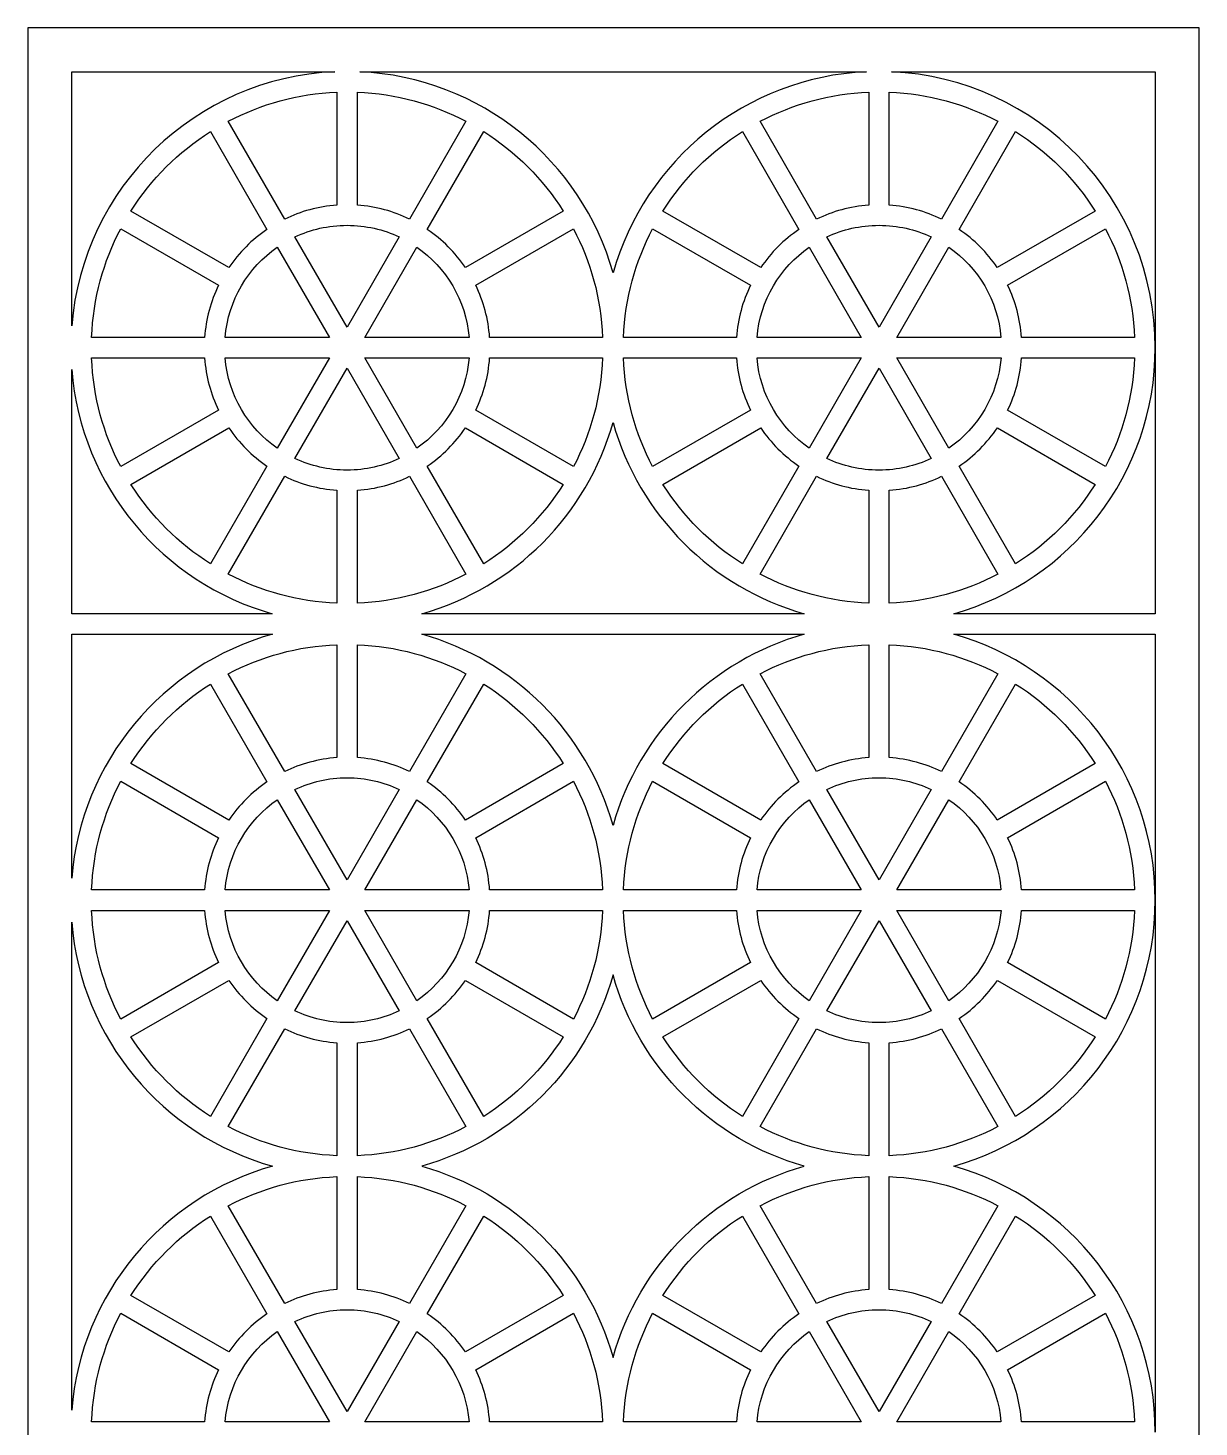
# Model space of a CAD drawing. Header units: centimetres. Extents: x -14.2 to -8.1, y -2.9 to 9.
# Drawn here: x -14.21 to -8.1, y 1.69 to 9 of the extents above; entities that cross this region are included whole.
import ezdxf

# ---------------------------------------------------------------- set-up
doc = ezdxf.new("R2010")
doc.units = ezdxf.units.CM
doc.header["$MEASUREMENT"] = 0
doc.layers.add('layer 1', color=7, linetype='Continuous')

msp = doc.modelspace()

# ---------------------------------------------------------------- linework, layer by layer
at = {"layer": 'layer 1', "color": 250, "lineweight": 30}
for points, knots in [([(-14.21431, 9.00077), (-14.21431, 9.00077), (-8.09553, 9.00077), (-8.09553, 9.00077), (-8.09553, 9.00077), (-8.09553, 9.00077), (-8.09553, -2.89395), (-8.09553, -2.89395), (-8.09553, -2.89395), (-8.09553, -2.89395), (-14.21431, -2.89395), (-14.21431, -2.89395), (-14.21431, -2.89395), (-14.21431, 1.16498), (-14.21431, 5.05357), (-14.21431, 9.00077)], [0, 0, 0, 0, 0.2, 0.2, 0.2, 0.2, 0.4, 0.4, 0.4, 0.4, 0.6, 0.6, 0.6, 0.6, 1, 1, 1, 1]), ([(-12.61181, 8.77199), (-12.61181, 8.77199), (-13.98553, 8.77199), (-13.98553, 8.77199), (-13.98553, 8.77199), (-13.98553, 8.77199), (-13.98553, 7.44483), (-13.98553, 7.44483), (-13.98553, 7.44483), (-13.9288, 8.16689), (-13.34045, 8.73969), (-12.61181, 8.77199)], [0, 0, 0, 0, 0.25, 0.25, 0.25, 0.25, 0.5, 0.5, 0.5, 0.5, 1, 1, 1, 1]), ([(-9.83359, 8.77199), (-9.83359, 8.77199), (-12.48079, 8.77199), (-12.48079, 8.77199), (-12.48079, 8.77199), (-11.84839, 8.74348), (-11.32189, 8.30776), (-11.1572, 7.72086), (-11.1572, 7.72086), (-10.99252, 8.30776), (-10.46598, 8.74348), (-9.83359, 8.77199)], [0, 0, 0, 0, 0.25, 0.25, 0.25, 0.25, 0.5, 0.5, 0.5, 0.5, 1, 1, 1, 1]), ([(-8.32431, 7.33029), (-8.32431, 7.33029), (-8.32431, 8.77199), (-8.32431, 8.77199), (-8.32431, 8.77199), (-8.32431, 8.77199), (-9.70258, 8.77199), (-9.70258, 8.77199), (-9.70258, 8.77199), (-8.93577, 8.738), (-8.32431, 8.10546), (-8.32431, 7.33029)], [0, 0, 0, 0, 0.25, 0.25, 0.25, 0.25, 0.5, 0.5, 0.5, 0.5, 1, 1, 1, 1]), ([(-13.16794, 8.51322), (-13.16794, 8.51322), (-12.87287, 8.00216), (-12.87287, 8.00216), (-12.87287, 8.00216), (-12.78953, 8.04267), (-12.69755, 8.06819), (-12.60042, 8.07507), (-12.60042, 8.07507), (-12.60042, 8.07507), (-12.60042, 8.6652), (-12.60042, 8.6652), (-12.60042, 8.6652), (-12.80474, 8.65713), (-12.9972, 8.60306), (-13.16794, 8.51322)], [0, 0, 0, 0, 0.2, 0.2, 0.2, 0.2, 0.4, 0.4, 0.4, 0.4, 0.6, 0.6, 0.6, 0.6, 1, 1, 1, 1]), ([(-12.22083, 8.00212), (-12.22083, 8.00212), (-11.92574, 8.51322), (-11.92574, 8.51322), (-11.92574, 8.51322), (-12.09645, 8.60309), (-12.28894, 8.65713), (-12.49327, 8.6652), (-12.49327, 8.6652), (-12.49327, 8.6652), (-12.49327, 8.07507), (-12.49327, 8.07507), (-12.49327, 8.07507), (-12.39613, 8.06819), (-12.30416, 8.04266), (-12.22083, 8.00212)], [0, 0, 0, 0, 0.2, 0.2, 0.2, 0.2, 0.4, 0.4, 0.4, 0.4, 0.6, 0.6, 0.6, 0.6, 1, 1, 1, 1]), ([(-10.38862, 8.51322), (-10.38862, 8.51322), (-10.09356, 8.00216), (-10.09356, 8.00216), (-10.09356, 8.00216), (-10.01021, 8.04267), (-9.91823, 8.06819), (-9.8211, 8.07507), (-9.8211, 8.07507), (-9.8211, 8.07507), (-9.8211, 8.6652), (-9.8211, 8.6652), (-9.8211, 8.6652), (-10.02541, 8.65713), (-10.21788, 8.60306), (-10.38862, 8.51322)], [0, 0, 0, 0, 0.2, 0.2, 0.2, 0.2, 0.4, 0.4, 0.4, 0.4, 0.6, 0.6, 0.6, 0.6, 1, 1, 1, 1]), ([(-9.44151, 8.00212), (-9.44151, 8.00212), (-9.14642, 8.51322), (-9.14642, 8.51322), (-9.14642, 8.51322), (-9.31713, 8.60309), (-9.50962, 8.65713), (-9.71394, 8.6652), (-9.71394, 8.6652), (-9.71394, 8.6652), (-9.71394, 8.07507), (-9.71394, 8.07507), (-9.71394, 8.07507), (-9.61681, 8.06819), (-9.52484, 8.04266), (-9.44151, 8.00212)], [0, 0, 0, 0, 0.2, 0.2, 0.2, 0.2, 0.4, 0.4, 0.4, 0.4, 0.6, 0.6, 0.6, 0.6, 1, 1, 1, 1]), ([(-13.67615, 8.04418), (-13.67615, 8.04418), (-13.16499, 7.74907), (-13.16499, 7.74907), (-13.16499, 7.74907), (-13.11175, 7.82746), (-13.04402, 7.89523), (-12.96561, 7.94845), (-12.96561, 7.94845), (-12.96561, 7.94845), (-13.26069, 8.45957), (-13.26069, 8.45957), (-13.26069, 8.45957), (-13.42801, 8.3536), (-13.57011, 8.21145), (-13.67615, 8.04418)], [0, 0, 0, 0, 0.2, 0.2, 0.2, 0.2, 0.4, 0.4, 0.4, 0.4, 0.6, 0.6, 0.6, 0.6, 1, 1, 1, 1]), ([(-11.83299, 8.45954), (-11.83299, 8.45954), (-12.1281, 7.94841), (-12.1281, 7.94841), (-12.1281, 7.94841), (-12.0497, 7.89518), (-11.98191, 7.82746), (-11.92869, 7.74905), (-11.92869, 7.74905), (-11.92869, 7.74905), (-11.41758, 8.04414), (-11.41758, 8.04414), (-11.41758, 8.04414), (-11.52358, 8.21143), (-11.66572, 8.35354), (-11.83299, 8.45954)], [0, 0, 0, 0, 0.2, 0.2, 0.2, 0.2, 0.4, 0.4, 0.4, 0.4, 0.6, 0.6, 0.6, 0.6, 1, 1, 1, 1]), ([(-10.89682, 8.04418), (-10.89682, 8.04418), (-10.38568, 7.74907), (-10.38568, 7.74907), (-10.38568, 7.74907), (-10.33243, 7.82746), (-10.2647, 7.89523), (-10.18629, 7.94845), (-10.18629, 7.94845), (-10.18629, 7.94845), (-10.48137, 8.45957), (-10.48137, 8.45957), (-10.48137, 8.45957), (-10.64869, 8.3536), (-10.7908, 8.21145), (-10.89682, 8.04418)], [0, 0, 0, 0, 0.2, 0.2, 0.2, 0.2, 0.4, 0.4, 0.4, 0.4, 0.6, 0.6, 0.6, 0.6, 1, 1, 1, 1]), ([(-9.05367, 8.45954), (-9.05367, 8.45954), (-9.34878, 7.94841), (-9.34878, 7.94841), (-9.34878, 7.94841), (-9.27038, 7.89518), (-9.20259, 7.82746), (-9.14937, 7.74905), (-9.14937, 7.74905), (-9.14937, 7.74905), (-8.63826, 8.04414), (-8.63826, 8.04414), (-8.63826, 8.04414), (-8.74426, 8.21143), (-8.8864, 8.35354), (-9.05367, 8.45954)], [0, 0, 0, 0, 0.2, 0.2, 0.2, 0.2, 0.4, 0.4, 0.4, 0.4, 0.6, 0.6, 0.6, 0.6, 1, 1, 1, 1]), ([(-12.54684, 7.43745), (-12.54684, 7.43745), (-12.27455, 7.90907), (-12.27455, 7.90907), (-12.27455, 7.90907), (-12.35718, 7.94803), (-12.44944, 7.96987), (-12.54684, 7.96987), (-12.54684, 7.96987), (-12.64423, 7.96987), (-12.7365, 7.94803), (-12.81914, 7.90907), (-12.81914, 7.90907), (-12.81914, 7.90907), (-12.54684, 7.43745), (-12.54684, 7.43745)], [0, 0, 0, 0, 0.2, 0.2, 0.2, 0.2, 0.4, 0.4, 0.4, 0.4, 0.6, 0.6, 0.6, 0.6, 1, 1, 1, 1]), ([(-9.76752, 7.43745), (-9.76752, 7.43745), (-9.49524, 7.90907), (-9.49524, 7.90907), (-9.49524, 7.90907), (-9.57786, 7.94803), (-9.67012, 7.96987), (-9.76752, 7.96987), (-9.76752, 7.96987), (-9.86492, 7.96987), (-9.95718, 7.94803), (-10.03982, 7.90907), (-10.03982, 7.90907), (-10.03982, 7.90907), (-9.76752, 7.43745), (-9.76752, 7.43745)], [0, 0, 0, 0, 0.2, 0.2, 0.2, 0.2, 0.4, 0.4, 0.4, 0.4, 0.6, 0.6, 0.6, 0.6, 1, 1, 1, 1]), ([(-13.88182, 7.38389), (-13.88182, 7.38389), (-13.29164, 7.38389), (-13.29164, 7.38389), (-13.29164, 7.38389), (-13.28474, 7.48102), (-13.25926, 7.57302), (-13.2187, 7.65633), (-13.2187, 7.65633), (-13.2187, 7.65633), (-13.72985, 7.95144), (-13.72985, 7.95144), (-13.72985, 7.95144), (-13.81975, 7.78074), (-13.87375, 7.58821), (-13.88182, 7.38389)], [0, 0, 0, 0, 0.2, 0.2, 0.2, 0.2, 0.4, 0.4, 0.4, 0.4, 0.6, 0.6, 0.6, 0.6, 1, 1, 1, 1]), ([(-11.3639, 7.9514), (-11.3639, 7.9514), (-11.87498, 7.65632), (-11.87498, 7.65632), (-11.87498, 7.65632), (-11.83444, 7.573), (-11.80894, 7.48101), (-11.80204, 7.38388), (-11.80204, 7.38388), (-11.80204, 7.38388), (-11.21194, 7.38388), (-11.21194, 7.38388), (-11.21194, 7.38388), (-11.22, 7.58821), (-11.27404, 7.78069), (-11.3639, 7.9514)], [0, 0, 0, 0, 0.2, 0.2, 0.2, 0.2, 0.4, 0.4, 0.4, 0.4, 0.6, 0.6, 0.6, 0.6, 1, 1, 1, 1]), ([(-11.1025, 7.38389), (-11.1025, 7.38389), (-10.51232, 7.38389), (-10.51232, 7.38389), (-10.51232, 7.38389), (-10.50542, 7.48102), (-10.47994, 7.57302), (-10.43938, 7.65633), (-10.43938, 7.65633), (-10.43938, 7.65633), (-10.95053, 7.95144), (-10.95053, 7.95144), (-10.95053, 7.95144), (-11.04043, 7.78074), (-11.09443, 7.58821), (-11.1025, 7.38389)], [0, 0, 0, 0, 0.2, 0.2, 0.2, 0.2, 0.4, 0.4, 0.4, 0.4, 0.6, 0.6, 0.6, 0.6, 1, 1, 1, 1]), ([(-8.58458, 7.9514), (-8.58458, 7.9514), (-9.09566, 7.65632), (-9.09566, 7.65632), (-9.09566, 7.65632), (-9.05512, 7.573), (-9.02961, 7.48101), (-9.02271, 7.38388), (-9.02271, 7.38388), (-9.02271, 7.38388), (-8.43262, 7.38388), (-8.43262, 7.38388), (-8.43262, 7.38388), (-8.44068, 7.58821), (-8.49472, 7.78069), (-8.58458, 7.9514)], [0, 0, 0, 0, 0.2, 0.2, 0.2, 0.2, 0.4, 0.4, 0.4, 0.4, 0.6, 0.6, 0.6, 0.6, 1, 1, 1, 1]), ([(-13.18415, 7.38389), (-13.18415, 7.38389), (-12.63965, 7.38389), (-12.63965, 7.38389), (-12.63965, 7.38389), (-12.63965, 7.38389), (-12.91188, 7.85541), (-12.91188, 7.85541), (-12.91188, 7.85541), (-13.06401, 7.74944), (-13.16794, 7.5791), (-13.18415, 7.38389)], [0, 0, 0, 0, 0.25, 0.25, 0.25, 0.25, 0.5, 0.5, 0.5, 0.5, 1, 1, 1, 1]), ([(-12.1818, 7.85541), (-12.1818, 7.85541), (-12.45404, 7.38388), (-12.45404, 7.38388), (-12.45404, 7.38388), (-12.45404, 7.38388), (-11.90954, 7.38388), (-11.90954, 7.38388), (-11.90954, 7.38388), (-11.92574, 7.57909), (-12.02968, 7.74945), (-12.1818, 7.85541)], [0, 0, 0, 0, 0.25, 0.25, 0.25, 0.25, 0.5, 0.5, 0.5, 0.5, 1, 1, 1, 1]), ([(-10.40483, 7.38389), (-10.40483, 7.38389), (-9.86033, 7.38389), (-9.86033, 7.38389), (-9.86033, 7.38389), (-9.86033, 7.38389), (-10.13256, 7.85541), (-10.13256, 7.85541), (-10.13256, 7.85541), (-10.28469, 7.74944), (-10.38862, 7.5791), (-10.40483, 7.38389)], [0, 0, 0, 0, 0.25, 0.25, 0.25, 0.25, 0.5, 0.5, 0.5, 0.5, 1, 1, 1, 1]), ([(-9.40248, 7.85541), (-9.40248, 7.85541), (-9.67472, 7.38388), (-9.67472, 7.38388), (-9.67472, 7.38388), (-9.67472, 7.38388), (-9.13022, 7.38388), (-9.13022, 7.38388), (-9.13022, 7.38388), (-9.14642, 7.57909), (-9.25036, 7.74945), (-9.40248, 7.85541)], [0, 0, 0, 0, 0.25, 0.25, 0.25, 0.25, 0.5, 0.5, 0.5, 0.5, 1, 1, 1, 1]), ([(-8.32431, 5.94066), (-8.32431, 5.94066), (-8.32431, 7.33029), (-8.32431, 7.33029), (-8.32431, 7.33029), (-8.32431, 6.66878), (-8.76965, 6.11111), (-9.37679, 5.94066), (-9.37679, 5.94066), (-9.37679, 5.94066), (-8.32431, 5.94066), (-8.32431, 5.94066)], [0, 0, 0, 0, 0.25, 0.25, 0.25, 0.25, 0.5, 0.5, 0.5, 0.5, 1, 1, 1, 1]), ([(-13.72982, 6.70916), (-13.72982, 6.70916), (-13.21872, 7.00425), (-13.21872, 7.00425), (-13.21872, 7.00425), (-13.25924, 7.08758), (-13.28476, 7.1796), (-13.29165, 7.27673), (-13.29165, 7.27673), (-13.29165, 7.27673), (-13.88175, 7.27673), (-13.88175, 7.27673), (-13.88175, 7.27673), (-13.87369, 7.07242), (-13.81965, 6.87988), (-13.72982, 6.70916)], [0, 0, 0, 0, 0.2, 0.2, 0.2, 0.2, 0.4, 0.4, 0.4, 0.4, 0.6, 0.6, 0.6, 0.6, 1, 1, 1, 1]), ([(-12.9119, 6.80513), (-12.9119, 6.80513), (-12.63963, 7.27673), (-12.63963, 7.27673), (-12.63963, 7.27673), (-12.63963, 7.27673), (-13.18414, 7.27673), (-13.18414, 7.27673), (-13.18414, 7.27673), (-13.16794, 7.08149), (-13.064, 6.9111), (-12.9119, 6.80513)], [0, 0, 0, 0, 0.25, 0.25, 0.25, 0.25, 0.5, 0.5, 0.5, 0.5, 1, 1, 1, 1]), ([(-11.90952, 7.27674), (-11.90952, 7.27674), (-12.45405, 7.27674), (-12.45405, 7.27674), (-12.45405, 7.27674), (-12.45405, 7.27674), (-12.18178, 6.80516), (-12.18178, 6.80516), (-12.18178, 6.80516), (-12.02965, 6.91114), (-11.92572, 7.08151), (-11.90952, 7.27674)], [0, 0, 0, 0, 0.25, 0.25, 0.25, 0.25, 0.5, 0.5, 0.5, 0.5, 1, 1, 1, 1]), ([(-11.21186, 7.27674), (-11.21186, 7.27674), (-11.80204, 7.27674), (-11.80204, 7.27674), (-11.80204, 7.27674), (-11.80894, 7.1796), (-11.83443, 7.0876), (-11.87496, 7.00426), (-11.87496, 7.00426), (-11.87496, 7.00426), (-11.3638, 6.70914), (-11.3638, 6.70914), (-11.3638, 6.70914), (-11.27392, 6.87987), (-11.21993, 7.0724), (-11.21186, 7.27674)], [0, 0, 0, 0, 0.2, 0.2, 0.2, 0.2, 0.4, 0.4, 0.4, 0.4, 0.6, 0.6, 0.6, 0.6, 1, 1, 1, 1]), ([(-10.9505, 6.70916), (-10.9505, 6.70916), (-10.4394, 7.00425), (-10.4394, 7.00425), (-10.4394, 7.00425), (-10.47991, 7.08758), (-10.50544, 7.1796), (-10.51233, 7.27673), (-10.51233, 7.27673), (-10.51233, 7.27673), (-11.10243, 7.27673), (-11.10243, 7.27673), (-11.10243, 7.27673), (-11.09437, 7.07242), (-11.04033, 6.87988), (-10.9505, 6.70916)], [0, 0, 0, 0, 0.2, 0.2, 0.2, 0.2, 0.4, 0.4, 0.4, 0.4, 0.6, 0.6, 0.6, 0.6, 1, 1, 1, 1]), ([(-10.13258, 6.80513), (-10.13258, 6.80513), (-9.8603, 7.27673), (-9.8603, 7.27673), (-9.8603, 7.27673), (-9.8603, 7.27673), (-10.40482, 7.27673), (-10.40482, 7.27673), (-10.40482, 7.27673), (-10.38862, 7.08149), (-10.28468, 6.9111), (-10.13258, 6.80513)], [0, 0, 0, 0, 0.25, 0.25, 0.25, 0.25, 0.5, 0.5, 0.5, 0.5, 1, 1, 1, 1]), ([(-9.1302, 7.27674), (-9.1302, 7.27674), (-9.67473, 7.27674), (-9.67473, 7.27674), (-9.67473, 7.27674), (-9.67473, 7.27674), (-9.40246, 6.80516), (-9.40246, 6.80516), (-9.40246, 6.80516), (-9.25033, 6.91114), (-9.1464, 7.08151), (-9.1302, 7.27674)], [0, 0, 0, 0, 0.25, 0.25, 0.25, 0.25, 0.5, 0.5, 0.5, 0.5, 1, 1, 1, 1]), ([(-8.43254, 7.27674), (-8.43254, 7.27674), (-9.02271, 7.27674), (-9.02271, 7.27674), (-9.02271, 7.27674), (-9.02961, 7.1796), (-9.05511, 7.0876), (-9.09564, 7.00426), (-9.09564, 7.00426), (-9.09564, 7.00426), (-8.58448, 6.70914), (-8.58448, 6.70914), (-8.58448, 6.70914), (-8.49461, 6.87987), (-8.44061, 7.0724), (-8.43254, 7.27674)], [0, 0, 0, 0, 0.2, 0.2, 0.2, 0.2, 0.4, 0.4, 0.4, 0.4, 0.6, 0.6, 0.6, 0.6, 1, 1, 1, 1]), ([(-13.98553, 7.21605), (-13.98553, 7.21605), (-13.98553, 5.94066), (-13.98553, 5.94066), (-13.98553, 5.94066), (-13.98553, 5.94066), (-12.93758, 5.94066), (-12.93758, 5.94066), (-12.93758, 5.94066), (-13.50942, 6.1012), (-13.93767, 6.60527), (-13.98553, 7.21605)], [0, 0, 0, 0, 0.25, 0.25, 0.25, 0.25, 0.5, 0.5, 0.5, 0.5, 1, 1, 1, 1]), ([(-12.54684, 7.22314), (-12.54684, 7.22314), (-12.81915, 6.75148), (-12.81915, 6.75148), (-12.81915, 6.75148), (-12.73653, 6.71252), (-12.64424, 6.69073), (-12.54684, 6.69073), (-12.54684, 6.69073), (-12.44944, 6.69073), (-12.35715, 6.71252), (-12.27454, 6.7515), (-12.27454, 6.7515), (-12.27454, 6.7515), (-12.54684, 7.22314), (-12.54684, 7.22314)], [0, 0, 0, 0, 0.2, 0.2, 0.2, 0.2, 0.4, 0.4, 0.4, 0.4, 0.6, 0.6, 0.6, 0.6, 1, 1, 1, 1]), ([(-9.76752, 7.22314), (-9.76752, 7.22314), (-10.03983, 6.75148), (-10.03983, 6.75148), (-10.03983, 6.75148), (-9.95721, 6.71252), (-9.86492, 6.69073), (-9.76752, 6.69073), (-9.76752, 6.69073), (-9.67012, 6.69073), (-9.57783, 6.71252), (-9.49522, 6.7515), (-9.49522, 6.7515), (-9.49522, 6.7515), (-9.76752, 7.22314), (-9.76752, 7.22314)], [0, 0, 0, 0, 0.2, 0.2, 0.2, 0.2, 0.4, 0.4, 0.4, 0.4, 0.6, 0.6, 0.6, 0.6, 1, 1, 1, 1]), ([(-13.26071, 6.20096), (-13.26071, 6.20096), (-12.96563, 6.71209), (-12.96563, 6.71209), (-12.96563, 6.71209), (-13.04403, 6.76532), (-13.11183, 6.83308), (-13.16505, 6.91151), (-13.16505, 6.91151), (-13.16505, 6.91151), (-13.67615, 6.61643), (-13.67615, 6.61643), (-13.67615, 6.61643), (-13.57016, 6.44912), (-13.428, 6.30695), (-13.26071, 6.20096)], [0, 0, 0, 0, 0.2, 0.2, 0.2, 0.2, 0.4, 0.4, 0.4, 0.4, 0.6, 0.6, 0.6, 0.6, 1, 1, 1, 1]), ([(-12.15597, 5.94066), (-12.15597, 5.94066), (-10.15844, 5.94066), (-10.15844, 5.94066), (-10.15844, 5.94066), (-10.64127, 6.07626), (-11.02171, 6.45678), (-11.1572, 6.93967), (-11.1572, 6.93967), (-11.2927, 6.45678), (-11.67313, 6.07626), (-12.15597, 5.94066)], [0, 0, 0, 0, 0.25, 0.25, 0.25, 0.25, 0.5, 0.5, 0.5, 0.5, 1, 1, 1, 1]), ([(-11.4175, 6.61642), (-11.4175, 6.61642), (-11.92864, 6.91153), (-11.92864, 6.91153), (-11.92864, 6.91153), (-11.98187, 6.8331), (-12.04962, 6.76533), (-12.12805, 6.71209), (-12.12805, 6.71209), (-12.12805, 6.71209), (-11.83295, 6.20098), (-11.83295, 6.20098), (-11.83295, 6.20098), (-11.66563, 6.30697), (-11.52351, 6.44911), (-11.4175, 6.61642)], [0, 0, 0, 0, 0.2, 0.2, 0.2, 0.2, 0.4, 0.4, 0.4, 0.4, 0.6, 0.6, 0.6, 0.6, 1, 1, 1, 1]), ([(-10.48139, 6.20096), (-10.48139, 6.20096), (-10.18631, 6.71209), (-10.18631, 6.71209), (-10.18631, 6.71209), (-10.26471, 6.76532), (-10.3325, 6.83308), (-10.38573, 6.91151), (-10.38573, 6.91151), (-10.38573, 6.91151), (-10.89682, 6.61643), (-10.89682, 6.61643), (-10.89682, 6.61643), (-10.79084, 6.44912), (-10.64868, 6.30695), (-10.48139, 6.20096)], [0, 0, 0, 0, 0.2, 0.2, 0.2, 0.2, 0.4, 0.4, 0.4, 0.4, 0.6, 0.6, 0.6, 0.6, 1, 1, 1, 1]), ([(-8.63818, 6.61642), (-8.63818, 6.61642), (-9.14932, 6.91153), (-9.14932, 6.91153), (-9.14932, 6.91153), (-9.20255, 6.8331), (-9.2703, 6.76533), (-9.34873, 6.71209), (-9.34873, 6.71209), (-9.34873, 6.71209), (-9.05363, 6.20098), (-9.05363, 6.20098), (-9.05363, 6.20098), (-8.88631, 6.30697), (-8.74418, 6.44911), (-8.63818, 6.61642)], [0, 0, 0, 0, 0.2, 0.2, 0.2, 0.2, 0.4, 0.4, 0.4, 0.4, 0.6, 0.6, 0.6, 0.6, 1, 1, 1, 1]), ([(-12.87289, 6.6584), (-12.87289, 6.6584), (-13.16799, 6.14727), (-13.16799, 6.14727), (-13.16799, 6.14727), (-12.99728, 6.05741), (-12.80476, 6.00344), (-12.60042, 5.99538), (-12.60042, 5.99538), (-12.60042, 5.99538), (-12.60042, 6.5855), (-12.60042, 6.5855), (-12.60042, 6.5855), (-12.69756, 6.5924), (-12.78955, 6.61787), (-12.87289, 6.6584)], [0, 0, 0, 0, 0.2, 0.2, 0.2, 0.2, 0.4, 0.4, 0.4, 0.4, 0.6, 0.6, 0.6, 0.6, 1, 1, 1, 1]), ([(-11.92571, 6.14732), (-11.92571, 6.14732), (-12.22078, 6.65839), (-12.22078, 6.65839), (-12.22078, 6.65839), (-12.30411, 6.61787), (-12.39612, 6.5924), (-12.49327, 6.5855), (-12.49327, 6.5855), (-12.49327, 6.5855), (-12.49327, 5.99538), (-12.49327, 5.99538), (-12.49327, 5.99538), (-12.28893, 6.00345), (-12.09645, 6.05746), (-11.92571, 6.14732)], [0, 0, 0, 0, 0.2, 0.2, 0.2, 0.2, 0.4, 0.4, 0.4, 0.4, 0.6, 0.6, 0.6, 0.6, 1, 1, 1, 1]), ([(-10.09356, 6.6584), (-10.09356, 6.6584), (-10.38868, 6.14727), (-10.38868, 6.14727), (-10.38868, 6.14727), (-10.21796, 6.05741), (-10.02544, 6.00344), (-9.8211, 5.99538), (-9.8211, 5.99538), (-9.8211, 5.99538), (-9.8211, 6.5855), (-9.8211, 6.5855), (-9.8211, 6.5855), (-9.91824, 6.5924), (-10.01023, 6.61787), (-10.09356, 6.6584)], [0, 0, 0, 0, 0.2, 0.2, 0.2, 0.2, 0.4, 0.4, 0.4, 0.4, 0.6, 0.6, 0.6, 0.6, 1, 1, 1, 1]), ([(-9.14639, 6.14732), (-9.14639, 6.14732), (-9.44146, 6.65839), (-9.44146, 6.65839), (-9.44146, 6.65839), (-9.52479, 6.61787), (-9.6168, 6.5924), (-9.71394, 6.5855), (-9.71394, 6.5855), (-9.71394, 6.5855), (-9.71394, 5.99538), (-9.71394, 5.99538), (-9.71394, 5.99538), (-9.50961, 6.00345), (-9.31713, 6.05746), (-9.14639, 6.14732)], [0, 0, 0, 0, 0.2, 0.2, 0.2, 0.2, 0.4, 0.4, 0.4, 0.4, 0.6, 0.6, 0.6, 0.6, 1, 1, 1, 1]), ([(-13.98553, 5.83351), (-13.98553, 5.83351), (-13.98553, 4.55805), (-13.98553, 4.55805), (-13.98553, 4.55805), (-13.93766, 5.16896), (-13.50923, 5.67308), (-12.93723, 5.83351), (-12.93723, 5.83351), (-12.93723, 5.83351), (-13.98553, 5.83351), (-13.98553, 5.83351)], [0, 0, 0, 0, 0.25, 0.25, 0.25, 0.25, 0.5, 0.5, 0.5, 0.5, 1, 1, 1, 1]), ([(-13.16794, 5.62675), (-13.16794, 5.62675), (-12.87287, 5.11569), (-12.87287, 5.11569), (-12.87287, 5.11569), (-12.78953, 5.1562), (-12.69755, 5.18171), (-12.60042, 5.1886), (-12.60042, 5.1886), (-12.60042, 5.1886), (-12.60042, 5.77872), (-12.60042, 5.77872), (-12.60042, 5.77872), (-12.80474, 5.77065), (-12.9972, 5.71659), (-13.16794, 5.62675)], [0, 0, 0, 0, 0.2, 0.2, 0.2, 0.2, 0.4, 0.4, 0.4, 0.4, 0.6, 0.6, 0.6, 0.6, 1, 1, 1, 1]), ([(-12.22083, 5.11564), (-12.22083, 5.11564), (-11.92574, 5.62675), (-11.92574, 5.62675), (-11.92574, 5.62675), (-12.09645, 5.71662), (-12.28894, 5.77065), (-12.49327, 5.77872), (-12.49327, 5.77872), (-12.49327, 5.77872), (-12.49327, 5.1886), (-12.49327, 5.1886), (-12.49327, 5.1886), (-12.39613, 5.18171), (-12.30416, 5.15619), (-12.22083, 5.11564)], [0, 0, 0, 0, 0.2, 0.2, 0.2, 0.2, 0.4, 0.4, 0.4, 0.4, 0.6, 0.6, 0.6, 0.6, 1, 1, 1, 1]), ([(-10.15806, 5.83351), (-10.15806, 5.83351), (-12.15635, 5.83351), (-12.15635, 5.83351), (-12.15635, 5.83351), (-11.67334, 5.698), (-11.29273, 5.3174), (-11.1572, 4.83439), (-11.1572, 4.83439), (-11.02168, 5.3174), (-10.64107, 5.698), (-10.15806, 5.83351)], [0, 0, 0, 0, 0.25, 0.25, 0.25, 0.25, 0.5, 0.5, 0.5, 0.5, 1, 1, 1, 1]), ([(-10.38862, 5.62675), (-10.38862, 5.62675), (-10.09356, 5.11569), (-10.09356, 5.11569), (-10.09356, 5.11569), (-10.01021, 5.1562), (-9.91823, 5.18171), (-9.8211, 5.1886), (-9.8211, 5.1886), (-9.8211, 5.1886), (-9.8211, 5.77872), (-9.8211, 5.77872), (-9.8211, 5.77872), (-10.02541, 5.77065), (-10.21788, 5.71659), (-10.38862, 5.62675)], [0, 0, 0, 0, 0.2, 0.2, 0.2, 0.2, 0.4, 0.4, 0.4, 0.4, 0.6, 0.6, 0.6, 0.6, 1, 1, 1, 1]), ([(-9.44151, 5.11564), (-9.44151, 5.11564), (-9.14642, 5.62675), (-9.14642, 5.62675), (-9.14642, 5.62675), (-9.31713, 5.71662), (-9.50962, 5.77065), (-9.71394, 5.77872), (-9.71394, 5.77872), (-9.71394, 5.77872), (-9.71394, 5.1886), (-9.71394, 5.1886), (-9.71394, 5.1886), (-9.61681, 5.18171), (-9.52484, 5.15619), (-9.44151, 5.11564)], [0, 0, 0, 0, 0.2, 0.2, 0.2, 0.2, 0.4, 0.4, 0.4, 0.4, 0.6, 0.6, 0.6, 0.6, 1, 1, 1, 1]), ([(-8.32431, 4.44382), (-8.32431, 4.44382), (-8.32431, 5.83351), (-8.32431, 5.83351), (-8.32431, 5.83351), (-8.32431, 5.83351), (-9.37715, 5.83351), (-9.37715, 5.83351), (-9.37715, 5.83351), (-8.76983, 5.66318), (-8.32431, 5.10546), (-8.32431, 4.44382)], [0, 0, 0, 0, 0.25, 0.25, 0.25, 0.25, 0.5, 0.5, 0.5, 0.5, 1, 1, 1, 1]), ([(-13.67615, 5.15771), (-13.67615, 5.15771), (-13.16499, 4.86259), (-13.16499, 4.86259), (-13.16499, 4.86259), (-13.11175, 4.94098), (-13.04402, 5.00876), (-12.96561, 5.06198), (-12.96561, 5.06198), (-12.96561, 5.06198), (-13.26069, 5.5731), (-13.26069, 5.5731), (-13.26069, 5.5731), (-13.42801, 5.46712), (-13.57011, 5.32498), (-13.67615, 5.15771)], [0, 0, 0, 0, 0.2, 0.2, 0.2, 0.2, 0.4, 0.4, 0.4, 0.4, 0.6, 0.6, 0.6, 0.6, 1, 1, 1, 1]), ([(-11.83299, 5.57306), (-11.83299, 5.57306), (-12.1281, 5.06194), (-12.1281, 5.06194), (-12.1281, 5.06194), (-12.0497, 5.00871), (-11.98191, 4.94098), (-11.92869, 4.86258), (-11.92869, 4.86258), (-11.92869, 4.86258), (-11.41758, 5.15767), (-11.41758, 5.15767), (-11.41758, 5.15767), (-11.52358, 5.32496), (-11.66572, 5.46707), (-11.83299, 5.57306)], [0, 0, 0, 0, 0.2, 0.2, 0.2, 0.2, 0.4, 0.4, 0.4, 0.4, 0.6, 0.6, 0.6, 0.6, 1, 1, 1, 1]), ([(-10.89682, 5.15771), (-10.89682, 5.15771), (-10.38568, 4.86259), (-10.38568, 4.86259), (-10.38568, 4.86259), (-10.33243, 4.94098), (-10.2647, 5.00876), (-10.18629, 5.06198), (-10.18629, 5.06198), (-10.18629, 5.06198), (-10.48137, 5.5731), (-10.48137, 5.5731), (-10.48137, 5.5731), (-10.64869, 5.46712), (-10.7908, 5.32498), (-10.89682, 5.15771)], [0, 0, 0, 0, 0.2, 0.2, 0.2, 0.2, 0.4, 0.4, 0.4, 0.4, 0.6, 0.6, 0.6, 0.6, 1, 1, 1, 1]), ([(-9.05367, 5.57306), (-9.05367, 5.57306), (-9.34878, 5.06194), (-9.34878, 5.06194), (-9.34878, 5.06194), (-9.27038, 5.00871), (-9.20259, 4.94098), (-9.14937, 4.86258), (-9.14937, 4.86258), (-9.14937, 4.86258), (-8.63826, 5.15767), (-8.63826, 5.15767), (-8.63826, 5.15767), (-8.74426, 5.32496), (-8.8864, 5.46707), (-9.05367, 5.57306)], [0, 0, 0, 0, 0.2, 0.2, 0.2, 0.2, 0.4, 0.4, 0.4, 0.4, 0.6, 0.6, 0.6, 0.6, 1, 1, 1, 1]), ([(-13.88182, 4.49742), (-13.88182, 4.49742), (-13.29164, 4.49742), (-13.29164, 4.49742), (-13.29164, 4.49742), (-13.28474, 4.59455), (-13.25926, 4.68655), (-13.2187, 4.76986), (-13.2187, 4.76986), (-13.2187, 4.76986), (-13.72985, 5.06497), (-13.72985, 5.06497), (-13.72985, 5.06497), (-13.81975, 4.89427), (-13.87375, 4.70173), (-13.88182, 4.49742)], [0, 0, 0, 0, 0.2, 0.2, 0.2, 0.2, 0.4, 0.4, 0.4, 0.4, 0.6, 0.6, 0.6, 0.6, 1, 1, 1, 1]), ([(-12.54684, 4.55097), (-12.54684, 4.55097), (-12.27455, 5.02259), (-12.27455, 5.02259), (-12.27455, 5.02259), (-12.35718, 5.06156), (-12.44944, 5.0834), (-12.54684, 5.0834), (-12.54684, 5.0834), (-12.64423, 5.0834), (-12.7365, 5.06155), (-12.81914, 5.0226), (-12.81914, 5.0226), (-12.81914, 5.0226), (-12.54684, 4.55097), (-12.54684, 4.55097)], [0, 0, 0, 0, 0.2, 0.2, 0.2, 0.2, 0.4, 0.4, 0.4, 0.4, 0.6, 0.6, 0.6, 0.6, 1, 1, 1, 1]), ([(-11.3639, 5.06493), (-11.3639, 5.06493), (-11.87498, 4.76985), (-11.87498, 4.76985), (-11.87498, 4.76985), (-11.83444, 4.68653), (-11.80894, 4.59454), (-11.80204, 4.4974), (-11.80204, 4.4974), (-11.80204, 4.4974), (-11.21194, 4.4974), (-11.21194, 4.4974), (-11.21194, 4.4974), (-11.22, 4.70173), (-11.27404, 4.89421), (-11.3639, 5.06493)], [0, 0, 0, 0, 0.2, 0.2, 0.2, 0.2, 0.4, 0.4, 0.4, 0.4, 0.6, 0.6, 0.6, 0.6, 1, 1, 1, 1]), ([(-11.1025, 4.49742), (-11.1025, 4.49742), (-10.51232, 4.49742), (-10.51232, 4.49742), (-10.51232, 4.49742), (-10.50542, 4.59455), (-10.47994, 4.68655), (-10.43938, 4.76986), (-10.43938, 4.76986), (-10.43938, 4.76986), (-10.95053, 5.06497), (-10.95053, 5.06497), (-10.95053, 5.06497), (-11.04043, 4.89427), (-11.09443, 4.70173), (-11.1025, 4.49742)], [0, 0, 0, 0, 0.2, 0.2, 0.2, 0.2, 0.4, 0.4, 0.4, 0.4, 0.6, 0.6, 0.6, 0.6, 1, 1, 1, 1]), ([(-9.76752, 4.55097), (-9.76752, 4.55097), (-9.49524, 5.02259), (-9.49524, 5.02259), (-9.49524, 5.02259), (-9.57786, 5.06156), (-9.67012, 5.0834), (-9.76752, 5.0834), (-9.76752, 5.0834), (-9.86492, 5.0834), (-9.95718, 5.06155), (-10.03982, 5.0226), (-10.03982, 5.0226), (-10.03982, 5.0226), (-9.76752, 4.55097), (-9.76752, 4.55097)], [0, 0, 0, 0, 0.2, 0.2, 0.2, 0.2, 0.4, 0.4, 0.4, 0.4, 0.6, 0.6, 0.6, 0.6, 1, 1, 1, 1]), ([(-8.58458, 5.06493), (-8.58458, 5.06493), (-9.09566, 4.76985), (-9.09566, 4.76985), (-9.09566, 4.76985), (-9.05512, 4.68653), (-9.02961, 4.59454), (-9.02271, 4.4974), (-9.02271, 4.4974), (-9.02271, 4.4974), (-8.43262, 4.4974), (-8.43262, 4.4974), (-8.43262, 4.4974), (-8.44068, 4.70173), (-8.49472, 4.89421), (-8.58458, 5.06493)], [0, 0, 0, 0, 0.2, 0.2, 0.2, 0.2, 0.4, 0.4, 0.4, 0.4, 0.6, 0.6, 0.6, 0.6, 1, 1, 1, 1]), ([(-13.18415, 4.49742), (-13.18415, 4.49742), (-12.63965, 4.49742), (-12.63965, 4.49742), (-12.63965, 4.49742), (-12.63965, 4.49742), (-12.91188, 4.96893), (-12.91188, 4.96893), (-12.91188, 4.96893), (-13.06401, 4.86297), (-13.16794, 4.69263), (-13.18415, 4.49742)], [0, 0, 0, 0, 0.25, 0.25, 0.25, 0.25, 0.5, 0.5, 0.5, 0.5, 1, 1, 1, 1]), ([(-12.1818, 4.96894), (-12.1818, 4.96894), (-12.45404, 4.4974), (-12.45404, 4.4974), (-12.45404, 4.4974), (-12.45404, 4.4974), (-11.90954, 4.4974), (-11.90954, 4.4974), (-11.90954, 4.4974), (-11.92574, 4.69262), (-12.02968, 4.86298), (-12.1818, 4.96894)], [0, 0, 0, 0, 0.25, 0.25, 0.25, 0.25, 0.5, 0.5, 0.5, 0.5, 1, 1, 1, 1]), ([(-10.40483, 4.49742), (-10.40483, 4.49742), (-9.86033, 4.49742), (-9.86033, 4.49742), (-9.86033, 4.49742), (-9.86033, 4.49742), (-10.13256, 4.96893), (-10.13256, 4.96893), (-10.13256, 4.96893), (-10.28469, 4.86297), (-10.38862, 4.69263), (-10.40483, 4.49742)], [0, 0, 0, 0, 0.25, 0.25, 0.25, 0.25, 0.5, 0.5, 0.5, 0.5, 1, 1, 1, 1]), ([(-9.40248, 4.96894), (-9.40248, 4.96894), (-9.67472, 4.4974), (-9.67472, 4.4974), (-9.67472, 4.4974), (-9.67472, 4.4974), (-9.13022, 4.4974), (-9.13022, 4.4974), (-9.13022, 4.4974), (-9.14642, 4.69262), (-9.25036, 4.86298), (-9.40248, 4.96894)], [0, 0, 0, 0, 0.25, 0.25, 0.25, 0.25, 0.5, 0.5, 0.5, 0.5, 1, 1, 1, 1]), ([(-13.72982, 3.82269), (-13.72982, 3.82269), (-13.21872, 4.11777), (-13.21872, 4.11777), (-13.21872, 4.11777), (-13.25924, 4.2011), (-13.28476, 4.29313), (-13.29165, 4.39025), (-13.29165, 4.39025), (-13.29165, 4.39025), (-13.88175, 4.39025), (-13.88175, 4.39025), (-13.88175, 4.39025), (-13.87369, 4.18595), (-13.81965, 3.9934), (-13.72982, 3.82269)], [0, 0, 0, 0, 0.2, 0.2, 0.2, 0.2, 0.4, 0.4, 0.4, 0.4, 0.6, 0.6, 0.6, 0.6, 1, 1, 1, 1]), ([(-12.9119, 3.91865), (-12.9119, 3.91865), (-12.63963, 4.39025), (-12.63963, 4.39025), (-12.63963, 4.39025), (-12.63963, 4.39025), (-13.18414, 4.39025), (-13.18414, 4.39025), (-13.18414, 4.39025), (-13.16794, 4.19502), (-13.064, 4.02463), (-12.9119, 3.91865)], [0, 0, 0, 0, 0.25, 0.25, 0.25, 0.25, 0.5, 0.5, 0.5, 0.5, 1, 1, 1, 1]), ([(-11.90952, 4.39026), (-11.90952, 4.39026), (-12.45405, 4.39026), (-12.45405, 4.39026), (-12.45405, 4.39026), (-12.45405, 4.39026), (-12.18178, 3.91869), (-12.18178, 3.91869), (-12.18178, 3.91869), (-12.02965, 4.02467), (-11.92572, 4.19503), (-11.90952, 4.39026)], [0, 0, 0, 0, 0.25, 0.25, 0.25, 0.25, 0.5, 0.5, 0.5, 0.5, 1, 1, 1, 1]), ([(-11.21186, 4.39026), (-11.21186, 4.39026), (-11.80204, 4.39026), (-11.80204, 4.39026), (-11.80204, 4.39026), (-11.80894, 4.29313), (-11.83443, 4.20113), (-11.87496, 4.11778), (-11.87496, 4.11778), (-11.87496, 4.11778), (-11.3638, 3.82267), (-11.3638, 3.82267), (-11.3638, 3.82267), (-11.27392, 3.99339), (-11.21993, 4.18592), (-11.21186, 4.39026)], [0, 0, 0, 0, 0.2, 0.2, 0.2, 0.2, 0.4, 0.4, 0.4, 0.4, 0.6, 0.6, 0.6, 0.6, 1, 1, 1, 1]), ([(-10.9505, 3.82269), (-10.9505, 3.82269), (-10.4394, 4.11777), (-10.4394, 4.11777), (-10.4394, 4.11777), (-10.47991, 4.2011), (-10.50544, 4.29313), (-10.51233, 4.39025), (-10.51233, 4.39025), (-10.51233, 4.39025), (-11.10243, 4.39025), (-11.10243, 4.39025), (-11.10243, 4.39025), (-11.09437, 4.18595), (-11.04033, 3.9934), (-10.9505, 3.82269)], [0, 0, 0, 0, 0.2, 0.2, 0.2, 0.2, 0.4, 0.4, 0.4, 0.4, 0.6, 0.6, 0.6, 0.6, 1, 1, 1, 1]), ([(-10.13258, 3.91865), (-10.13258, 3.91865), (-9.8603, 4.39025), (-9.8603, 4.39025), (-9.8603, 4.39025), (-9.8603, 4.39025), (-10.40482, 4.39025), (-10.40482, 4.39025), (-10.40482, 4.39025), (-10.38862, 4.19502), (-10.28468, 4.02463), (-10.13258, 3.91865)], [0, 0, 0, 0, 0.25, 0.25, 0.25, 0.25, 0.5, 0.5, 0.5, 0.5, 1, 1, 1, 1]), ([(-9.1302, 4.39026), (-9.1302, 4.39026), (-9.67473, 4.39026), (-9.67473, 4.39026), (-9.67473, 4.39026), (-9.67473, 4.39026), (-9.40246, 3.91869), (-9.40246, 3.91869), (-9.40246, 3.91869), (-9.25033, 4.02467), (-9.1464, 4.19503), (-9.1302, 4.39026)], [0, 0, 0, 0, 0.25, 0.25, 0.25, 0.25, 0.5, 0.5, 0.5, 0.5, 1, 1, 1, 1]), ([(-8.32431, 1.6645), (-8.32431, 1.6645), (-8.32431, 4.44382), (-8.32431, 4.44382), (-8.32431, 4.44382), (-8.32431, 3.78226), (-8.76973, 3.22455), (-9.37695, 3.05417), (-9.37695, 3.05417), (-8.76973, 2.88379), (-8.32431, 2.32608), (-8.32431, 1.6645)], [0, 0, 0, 0, 0.25, 0.25, 0.25, 0.25, 0.5, 0.5, 0.5, 0.5, 1, 1, 1, 1]), ([(-8.43254, 4.39026), (-8.43254, 4.39026), (-9.02271, 4.39026), (-9.02271, 4.39026), (-9.02271, 4.39026), (-9.02961, 4.29313), (-9.05511, 4.20113), (-9.09564, 4.11778), (-9.09564, 4.11778), (-9.09564, 4.11778), (-8.58448, 3.82267), (-8.58448, 3.82267), (-8.58448, 3.82267), (-8.49461, 3.99339), (-8.44061, 4.18592), (-8.43254, 4.39026)], [0, 0, 0, 0, 0.2, 0.2, 0.2, 0.2, 0.4, 0.4, 0.4, 0.4, 0.6, 0.6, 0.6, 0.6, 1, 1, 1, 1]), ([(-13.98553, 4.32958), (-13.98553, 4.32958), (-13.98553, 1.77874), (-13.98553, 1.77874), (-13.98553, 1.77874), (-13.93766, 2.38958), (-13.50933, 2.89366), (-12.93742, 3.05415), (-12.93742, 3.05415), (-13.50933, 3.21464), (-13.93766, 3.71875), (-13.98553, 4.32958)], [0, 0, 0, 0, 0.25, 0.25, 0.25, 0.25, 0.5, 0.5, 0.5, 0.5, 1, 1, 1, 1]), ([(-12.54684, 4.33667), (-12.54684, 4.33667), (-12.81915, 3.86501), (-12.81915, 3.86501), (-12.81915, 3.86501), (-12.73653, 3.82605), (-12.64424, 3.80426), (-12.54684, 3.80426), (-12.54684, 3.80426), (-12.44944, 3.80426), (-12.35715, 3.82605), (-12.27454, 3.86502), (-12.27454, 3.86502), (-12.27454, 3.86502), (-12.54684, 4.33667), (-12.54684, 4.33667)], [0, 0, 0, 0, 0.2, 0.2, 0.2, 0.2, 0.4, 0.4, 0.4, 0.4, 0.6, 0.6, 0.6, 0.6, 1, 1, 1, 1]), ([(-9.76752, 4.33667), (-9.76752, 4.33667), (-10.03983, 3.86501), (-10.03983, 3.86501), (-10.03983, 3.86501), (-9.95721, 3.82605), (-9.86492, 3.80426), (-9.76752, 3.80426), (-9.76752, 3.80426), (-9.67012, 3.80426), (-9.57783, 3.82605), (-9.49522, 3.86502), (-9.49522, 3.86502), (-9.49522, 3.86502), (-9.76752, 4.33667), (-9.76752, 4.33667)], [0, 0, 0, 0, 0.2, 0.2, 0.2, 0.2, 0.4, 0.4, 0.4, 0.4, 0.6, 0.6, 0.6, 0.6, 1, 1, 1, 1]), ([(-13.26071, 3.31449), (-13.26071, 3.31449), (-12.96563, 3.82561), (-12.96563, 3.82561), (-12.96563, 3.82561), (-13.04403, 3.87884), (-13.11183, 3.94661), (-13.16505, 4.02504), (-13.16505, 4.02504), (-13.16505, 4.02504), (-13.67615, 3.72996), (-13.67615, 3.72996), (-13.67615, 3.72996), (-13.57016, 3.56265), (-13.428, 3.42048), (-13.26071, 3.31449)], [0, 0, 0, 0, 0.2, 0.2, 0.2, 0.2, 0.4, 0.4, 0.4, 0.4, 0.6, 0.6, 0.6, 0.6, 1, 1, 1, 1]), ([(-12.15627, 3.05415), (-11.6733, 3.18967), (-11.29274, 3.5702), (-11.1572, 4.05315), (-11.1572, 4.05315), (-11.02167, 3.5702), (-10.64113, 3.18969), (-10.15819, 3.05417), (-10.15819, 3.05417), (-10.64113, 2.91864), (-11.02168, 2.53811), (-11.1572, 2.05516), (-11.1572, 2.05516), (-11.29274, 2.53811), (-11.6733, 2.91862), (-12.15627, 3.05415)], [0, 0, 0, 0, 0.2, 0.2, 0.2, 0.2, 0.4, 0.4, 0.4, 0.4, 0.6, 0.6, 0.6, 0.6, 1, 1, 1, 1]), ([(-11.4175, 3.72995), (-11.4175, 3.72995), (-11.92864, 4.02506), (-11.92864, 4.02506), (-11.92864, 4.02506), (-11.98187, 3.94663), (-12.04962, 3.87886), (-12.12805, 3.82561), (-12.12805, 3.82561), (-12.12805, 3.82561), (-11.83295, 3.31451), (-11.83295, 3.31451), (-11.83295, 3.31451), (-11.66563, 3.4205), (-11.52351, 3.56264), (-11.4175, 3.72995)], [0, 0, 0, 0, 0.2, 0.2, 0.2, 0.2, 0.4, 0.4, 0.4, 0.4, 0.6, 0.6, 0.6, 0.6, 1, 1, 1, 1]), ([(-10.48139, 3.31449), (-10.48139, 3.31449), (-10.18631, 3.82561), (-10.18631, 3.82561), (-10.18631, 3.82561), (-10.26471, 3.87884), (-10.3325, 3.94661), (-10.38573, 4.02504), (-10.38573, 4.02504), (-10.38573, 4.02504), (-10.89682, 3.72996), (-10.89682, 3.72996), (-10.89682, 3.72996), (-10.79084, 3.56265), (-10.64868, 3.42048), (-10.48139, 3.31449)], [0, 0, 0, 0, 0.2, 0.2, 0.2, 0.2, 0.4, 0.4, 0.4, 0.4, 0.6, 0.6, 0.6, 0.6, 1, 1, 1, 1]), ([(-8.63818, 3.72995), (-8.63818, 3.72995), (-9.14932, 4.02506), (-9.14932, 4.02506), (-9.14932, 4.02506), (-9.20255, 3.94663), (-9.2703, 3.87886), (-9.34873, 3.82561), (-9.34873, 3.82561), (-9.34873, 3.82561), (-9.05363, 3.31451), (-9.05363, 3.31451), (-9.05363, 3.31451), (-8.88631, 3.4205), (-8.74418, 3.56264), (-8.63818, 3.72995)], [0, 0, 0, 0, 0.2, 0.2, 0.2, 0.2, 0.4, 0.4, 0.4, 0.4, 0.6, 0.6, 0.6, 0.6, 1, 1, 1, 1]), ([(-12.87289, 3.77193), (-12.87289, 3.77193), (-13.16799, 3.2608), (-13.16799, 3.2608), (-13.16799, 3.2608), (-12.99728, 3.17094), (-12.80476, 3.11697), (-12.60042, 3.10891), (-12.60042, 3.10891), (-12.60042, 3.10891), (-12.60042, 3.69902), (-12.60042, 3.69902), (-12.60042, 3.69902), (-12.69756, 3.70592), (-12.78955, 3.73139), (-12.87289, 3.77193)], [0, 0, 0, 0, 0.2, 0.2, 0.2, 0.2, 0.4, 0.4, 0.4, 0.4, 0.6, 0.6, 0.6, 0.6, 1, 1, 1, 1]), ([(-11.92571, 3.26084), (-11.92571, 3.26084), (-12.22078, 3.77192), (-12.22078, 3.77192), (-12.22078, 3.77192), (-12.30411, 3.73139), (-12.39612, 3.70592), (-12.49327, 3.69902), (-12.49327, 3.69902), (-12.49327, 3.69902), (-12.49327, 3.10891), (-12.49327, 3.10891), (-12.49327, 3.10891), (-12.28893, 3.11698), (-12.09645, 3.17099), (-11.92571, 3.26084)], [0, 0, 0, 0, 0.2, 0.2, 0.2, 0.2, 0.4, 0.4, 0.4, 0.4, 0.6, 0.6, 0.6, 0.6, 1, 1, 1, 1]), ([(-10.09356, 3.77193), (-10.09356, 3.77193), (-10.38868, 3.2608), (-10.38868, 3.2608), (-10.38868, 3.2608), (-10.21796, 3.17094), (-10.02544, 3.11697), (-9.8211, 3.10891), (-9.8211, 3.10891), (-9.8211, 3.10891), (-9.8211, 3.69902), (-9.8211, 3.69902), (-9.8211, 3.69902), (-9.91824, 3.70592), (-10.01023, 3.73139), (-10.09356, 3.77193)], [0, 0, 0, 0, 0.2, 0.2, 0.2, 0.2, 0.4, 0.4, 0.4, 0.4, 0.6, 0.6, 0.6, 0.6, 1, 1, 1, 1]), ([(-9.14639, 3.26084), (-9.14639, 3.26084), (-9.44146, 3.77192), (-9.44146, 3.77192), (-9.44146, 3.77192), (-9.52479, 3.73139), (-9.6168, 3.70592), (-9.71394, 3.69902), (-9.71394, 3.69902), (-9.71394, 3.69902), (-9.71394, 3.10891), (-9.71394, 3.10891), (-9.71394, 3.10891), (-9.50961, 3.11698), (-9.31713, 3.17099), (-9.14639, 3.26084)], [0, 0, 0, 0, 0.2, 0.2, 0.2, 0.2, 0.4, 0.4, 0.4, 0.4, 0.6, 0.6, 0.6, 0.6, 1, 1, 1, 1]), ([(-13.16794, 2.84743), (-13.16794, 2.84743), (-12.87287, 2.33636), (-12.87287, 2.33636), (-12.87287, 2.33636), (-12.78953, 2.37688), (-12.69755, 2.40239), (-12.60042, 2.40928), (-12.60042, 2.40928), (-12.60042, 2.40928), (-12.60042, 2.9994), (-12.60042, 2.9994), (-12.60042, 2.9994), (-12.80474, 2.99133), (-12.9972, 2.93727), (-13.16794, 2.84743)], [0, 0, 0, 0, 0.2, 0.2, 0.2, 0.2, 0.4, 0.4, 0.4, 0.4, 0.6, 0.6, 0.6, 0.6, 1, 1, 1, 1]), ([(-12.22083, 2.33632), (-12.22083, 2.33632), (-11.92574, 2.84743), (-11.92574, 2.84743), (-11.92574, 2.84743), (-12.09645, 2.9373), (-12.28894, 2.99133), (-12.49327, 2.9994), (-12.49327, 2.9994), (-12.49327, 2.9994), (-12.49327, 2.40928), (-12.49327, 2.40928), (-12.49327, 2.40928), (-12.39613, 2.40239), (-12.30416, 2.37687), (-12.22083, 2.33632)], [0, 0, 0, 0, 0.2, 0.2, 0.2, 0.2, 0.4, 0.4, 0.4, 0.4, 0.6, 0.6, 0.6, 0.6, 1, 1, 1, 1]), ([(-10.38862, 2.84743), (-10.38862, 2.84743), (-10.09356, 2.33636), (-10.09356, 2.33636), (-10.09356, 2.33636), (-10.01021, 2.37688), (-9.91823, 2.40239), (-9.8211, 2.40928), (-9.8211, 2.40928), (-9.8211, 2.40928), (-9.8211, 2.9994), (-9.8211, 2.9994), (-9.8211, 2.9994), (-10.02541, 2.99133), (-10.21788, 2.93727), (-10.38862, 2.84743)], [0, 0, 0, 0, 0.2, 0.2, 0.2, 0.2, 0.4, 0.4, 0.4, 0.4, 0.6, 0.6, 0.6, 0.6, 1, 1, 1, 1]), ([(-9.44151, 2.33632), (-9.44151, 2.33632), (-9.14642, 2.84743), (-9.14642, 2.84743), (-9.14642, 2.84743), (-9.31713, 2.9373), (-9.50962, 2.99133), (-9.71394, 2.9994), (-9.71394, 2.9994), (-9.71394, 2.9994), (-9.71394, 2.40928), (-9.71394, 2.40928), (-9.71394, 2.40928), (-9.61681, 2.40239), (-9.52484, 2.37687), (-9.44151, 2.33632)], [0, 0, 0, 0, 0.2, 0.2, 0.2, 0.2, 0.4, 0.4, 0.4, 0.4, 0.6, 0.6, 0.6, 0.6, 1, 1, 1, 1]), ([(-13.67615, 2.37839), (-13.67615, 2.37839), (-13.16499, 2.08327), (-13.16499, 2.08327), (-13.16499, 2.08327), (-13.11175, 2.16167), (-13.04402, 2.22943), (-12.96561, 2.28266), (-12.96561, 2.28266), (-12.96561, 2.28266), (-13.26069, 2.79378), (-13.26069, 2.79378), (-13.26069, 2.79378), (-13.42801, 2.6878), (-13.57011, 2.54565), (-13.67615, 2.37839)], [0, 0, 0, 0, 0.2, 0.2, 0.2, 0.2, 0.4, 0.4, 0.4, 0.4, 0.6, 0.6, 0.6, 0.6, 1, 1, 1, 1]), ([(-11.83299, 2.79375), (-11.83299, 2.79375), (-12.1281, 2.28262), (-12.1281, 2.28262), (-12.1281, 2.28262), (-12.0497, 2.22938), (-11.98191, 2.16167), (-11.92869, 2.08326), (-11.92869, 2.08326), (-11.92869, 2.08326), (-11.41758, 2.37835), (-11.41758, 2.37835), (-11.41758, 2.37835), (-11.52358, 2.54563), (-11.66572, 2.68775), (-11.83299, 2.79375)], [0, 0, 0, 0, 0.2, 0.2, 0.2, 0.2, 0.4, 0.4, 0.4, 0.4, 0.6, 0.6, 0.6, 0.6, 1, 1, 1, 1]), ([(-10.89682, 2.37839), (-10.89682, 2.37839), (-10.38568, 2.08327), (-10.38568, 2.08327), (-10.38568, 2.08327), (-10.33243, 2.16167), (-10.2647, 2.22943), (-10.18629, 2.28266), (-10.18629, 2.28266), (-10.18629, 2.28266), (-10.48137, 2.79378), (-10.48137, 2.79378), (-10.48137, 2.79378), (-10.64869, 2.6878), (-10.7908, 2.54565), (-10.89682, 2.37839)], [0, 0, 0, 0, 0.2, 0.2, 0.2, 0.2, 0.4, 0.4, 0.4, 0.4, 0.6, 0.6, 0.6, 0.6, 1, 1, 1, 1]), ([(-9.05367, 2.79375), (-9.05367, 2.79375), (-9.34878, 2.28262), (-9.34878, 2.28262), (-9.34878, 2.28262), (-9.27038, 2.22938), (-9.20259, 2.16167), (-9.14937, 2.08326), (-9.14937, 2.08326), (-9.14937, 2.08326), (-8.63826, 2.37835), (-8.63826, 2.37835), (-8.63826, 2.37835), (-8.74426, 2.54563), (-8.8864, 2.68775), (-9.05367, 2.79375)], [0, 0, 0, 0, 0.2, 0.2, 0.2, 0.2, 0.4, 0.4, 0.4, 0.4, 0.6, 0.6, 0.6, 0.6, 1, 1, 1, 1]), ([(-13.88182, 1.71809), (-13.88182, 1.71809), (-13.29164, 1.71809), (-13.29164, 1.71809), (-13.29164, 1.71809), (-13.28474, 1.81523), (-13.25926, 1.90723), (-13.2187, 1.99054), (-13.2187, 1.99054), (-13.2187, 1.99054), (-13.72985, 2.28565), (-13.72985, 2.28565), (-13.72985, 2.28565), (-13.81975, 2.11494), (-13.87375, 1.92242), (-13.88182, 1.71809)], [0, 0, 0, 0, 0.2, 0.2, 0.2, 0.2, 0.4, 0.4, 0.4, 0.4, 0.6, 0.6, 0.6, 0.6, 1, 1, 1, 1]), ([(-12.54684, 1.77165), (-12.54684, 1.77165), (-12.27455, 2.24327), (-12.27455, 2.24327), (-12.27455, 2.24327), (-12.35718, 2.28224), (-12.44944, 2.30408), (-12.54684, 2.30408), (-12.54684, 2.30408), (-12.64423, 2.30408), (-12.7365, 2.28223), (-12.81914, 2.24328), (-12.81914, 2.24328), (-12.81914, 2.24328), (-12.54684, 1.77165), (-12.54684, 1.77165)], [0, 0, 0, 0, 0.2, 0.2, 0.2, 0.2, 0.4, 0.4, 0.4, 0.4, 0.6, 0.6, 0.6, 0.6, 1, 1, 1, 1]), ([(-11.3639, 2.28561), (-11.3639, 2.28561), (-11.87498, 1.99053), (-11.87498, 1.99053), (-11.87498, 1.99053), (-11.83444, 1.90721), (-11.80894, 1.81522), (-11.80204, 1.71808), (-11.80204, 1.71808), (-11.80204, 1.71808), (-11.21194, 1.71808), (-11.21194, 1.71808), (-11.21194, 1.71808), (-11.22, 1.92242), (-11.27404, 2.11489), (-11.3639, 2.28561)], [0, 0, 0, 0, 0.2, 0.2, 0.2, 0.2, 0.4, 0.4, 0.4, 0.4, 0.6, 0.6, 0.6, 0.6, 1, 1, 1, 1]), ([(-11.1025, 1.71809), (-11.1025, 1.71809), (-10.51232, 1.71809), (-10.51232, 1.71809), (-10.51232, 1.71809), (-10.50542, 1.81523), (-10.47994, 1.90723), (-10.43938, 1.99054), (-10.43938, 1.99054), (-10.43938, 1.99054), (-10.95053, 2.28565), (-10.95053, 2.28565), (-10.95053, 2.28565), (-11.04043, 2.11494), (-11.09443, 1.92242), (-11.1025, 1.71809)], [0, 0, 0, 0, 0.2, 0.2, 0.2, 0.2, 0.4, 0.4, 0.4, 0.4, 0.6, 0.6, 0.6, 0.6, 1, 1, 1, 1]), ([(-9.76752, 1.77165), (-9.76752, 1.77165), (-9.49524, 2.24327), (-9.49524, 2.24327), (-9.49524, 2.24327), (-9.57786, 2.28224), (-9.67012, 2.30408), (-9.76752, 2.30408), (-9.76752, 2.30408), (-9.86492, 2.30408), (-9.95718, 2.28223), (-10.03982, 2.24328), (-10.03982, 2.24328), (-10.03982, 2.24328), (-9.76752, 1.77165), (-9.76752, 1.77165)], [0, 0, 0, 0, 0.2, 0.2, 0.2, 0.2, 0.4, 0.4, 0.4, 0.4, 0.6, 0.6, 0.6, 0.6, 1, 1, 1, 1]), ([(-8.58458, 2.28561), (-8.58458, 2.28561), (-9.09566, 1.99053), (-9.09566, 1.99053), (-9.09566, 1.99053), (-9.05512, 1.90721), (-9.02961, 1.81522), (-9.02271, 1.71808), (-9.02271, 1.71808), (-9.02271, 1.71808), (-8.43262, 1.71808), (-8.43262, 1.71808), (-8.43262, 1.71808), (-8.44068, 1.92242), (-8.49472, 2.11489), (-8.58458, 2.28561)], [0, 0, 0, 0, 0.2, 0.2, 0.2, 0.2, 0.4, 0.4, 0.4, 0.4, 0.6, 0.6, 0.6, 0.6, 1, 1, 1, 1]), ([(-13.18415, 1.71809), (-13.18415, 1.71809), (-12.63965, 1.71809), (-12.63965, 1.71809), (-12.63965, 1.71809), (-12.63965, 1.71809), (-12.91188, 2.18961), (-12.91188, 2.18961), (-12.91188, 2.18961), (-13.06401, 2.08364), (-13.16794, 1.91331), (-13.18415, 1.71809)], [0, 0, 0, 0, 0.25, 0.25, 0.25, 0.25, 0.5, 0.5, 0.5, 0.5, 1, 1, 1, 1]), ([(-12.1818, 2.18962), (-12.1818, 2.18962), (-12.45404, 1.71808), (-12.45404, 1.71808), (-12.45404, 1.71808), (-12.45404, 1.71808), (-11.90954, 1.71808), (-11.90954, 1.71808), (-11.90954, 1.71808), (-11.92574, 1.91329), (-12.02968, 2.08366), (-12.1818, 2.18962)], [0, 0, 0, 0, 0.25, 0.25, 0.25, 0.25, 0.5, 0.5, 0.5, 0.5, 1, 1, 1, 1]), ([(-10.40483, 1.71809), (-10.40483, 1.71809), (-9.86033, 1.71809), (-9.86033, 1.71809), (-9.86033, 1.71809), (-9.86033, 1.71809), (-10.13256, 2.18961), (-10.13256, 2.18961), (-10.13256, 2.18961), (-10.28469, 2.08364), (-10.38862, 1.91331), (-10.40483, 1.71809)], [0, 0, 0, 0, 0.25, 0.25, 0.25, 0.25, 0.5, 0.5, 0.5, 0.5, 1, 1, 1, 1]), ([(-9.40248, 2.18962), (-9.40248, 2.18962), (-9.67472, 1.71808), (-9.67472, 1.71808), (-9.67472, 1.71808), (-9.67472, 1.71808), (-9.13022, 1.71808), (-9.13022, 1.71808), (-9.13022, 1.71808), (-9.14642, 1.91329), (-9.25036, 2.08366), (-9.40248, 2.18962)], [0, 0, 0, 0, 0.25, 0.25, 0.25, 0.25, 0.5, 0.5, 0.5, 0.5, 1, 1, 1, 1])]:
    msp.add_open_spline(points, degree=3, knots=knots, dxfattribs=at)

doc.saveas('drawing.dxf')
